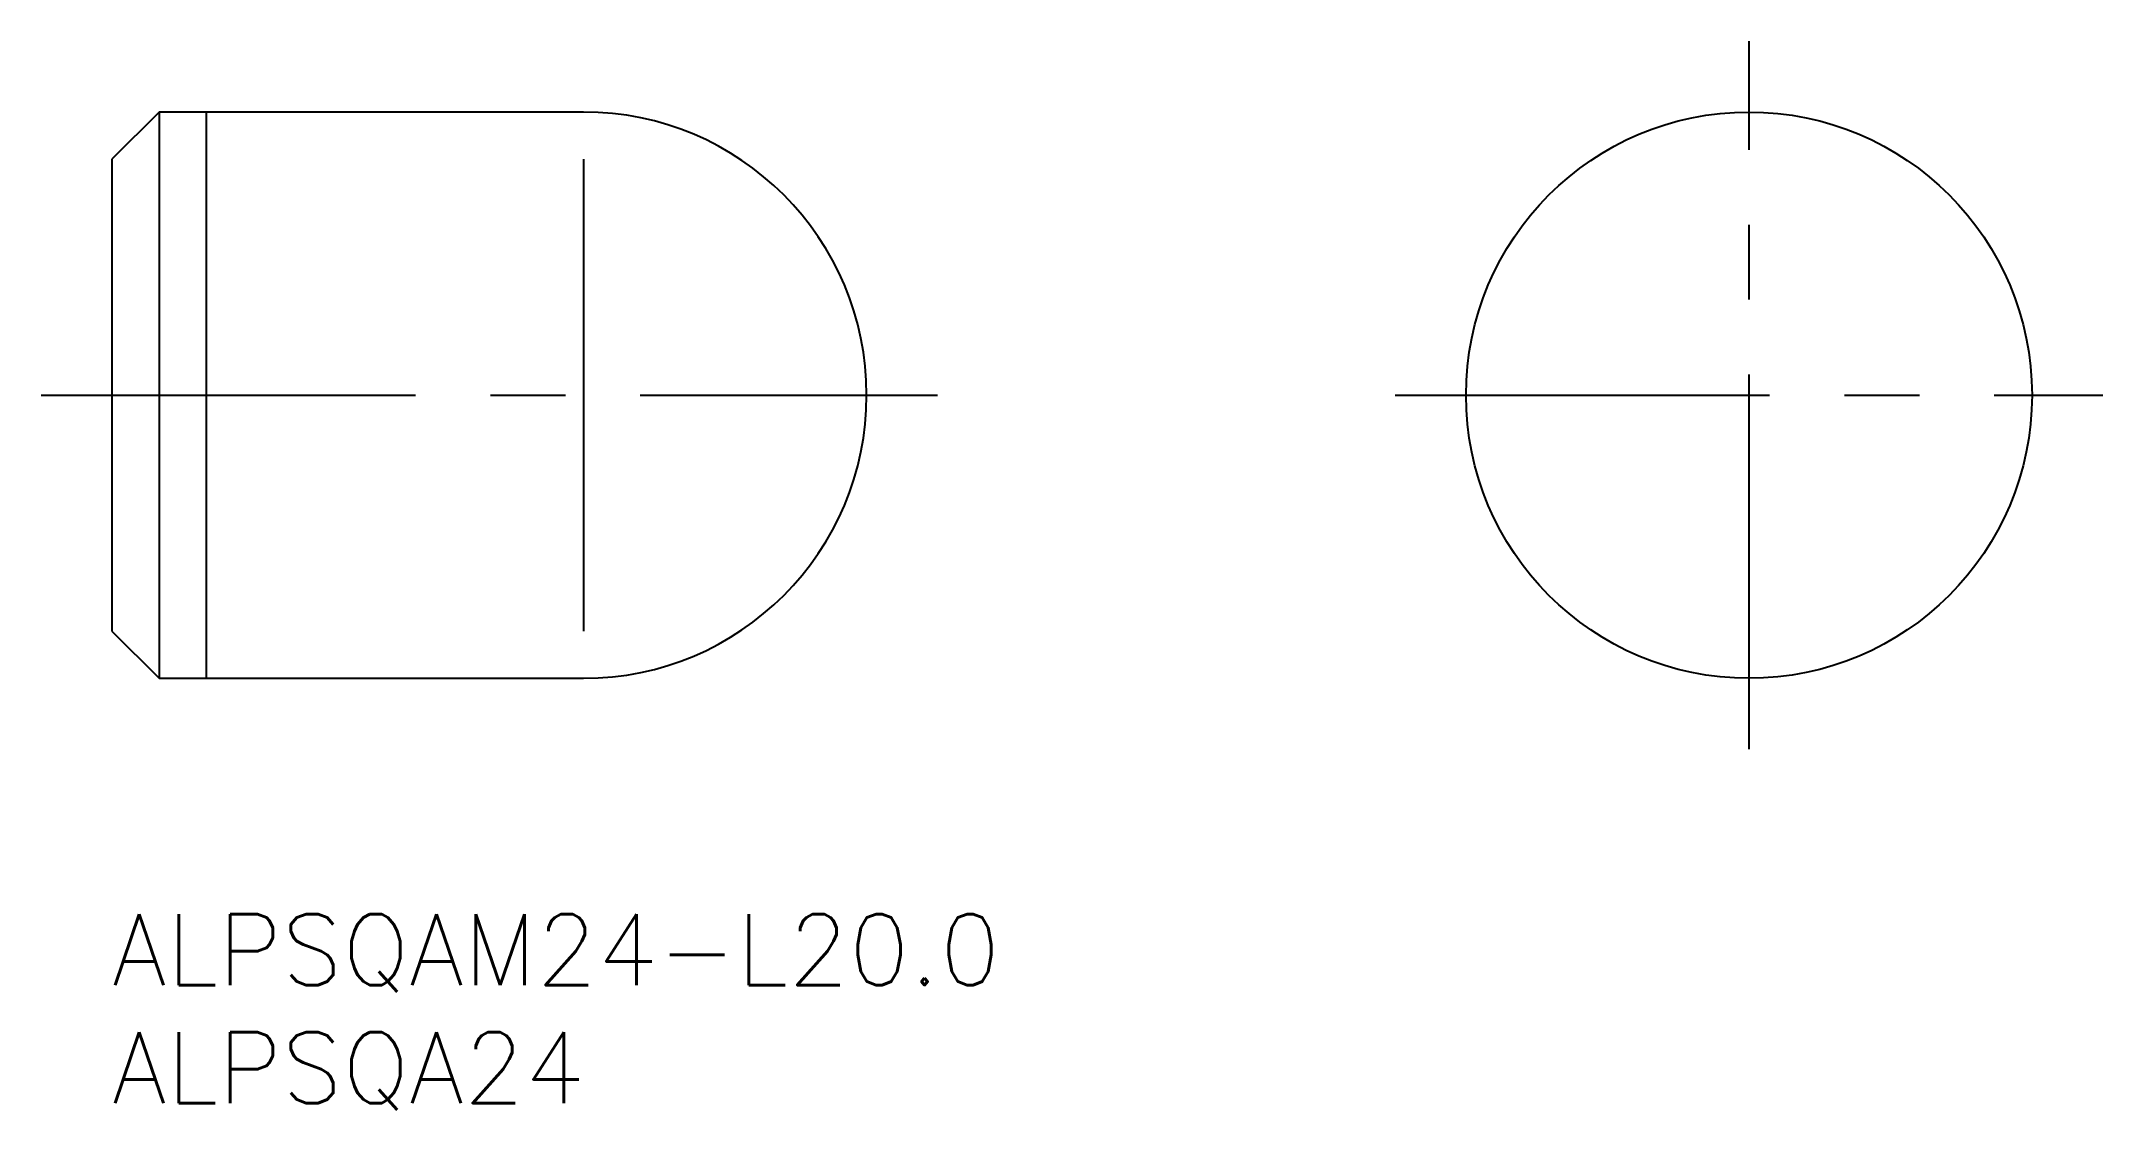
# Model space of a CAD drawing. Extents: x -3 to 84.4, y -8.3 to 37.
import ezdxf

# ---------------------------------------------------------------- set-up
doc = ezdxf.new("R2010")
doc.units = 0
doc.header["$LTSCALE"] = 0.5
doc.linetypes.add('CENTER', pattern=[50.8, 31.75, -6.35, 6.35, -6.35])
for name, color, linetype in [('MSM_CENTER', 1, 'CENTER'), ('MSM_CONTINUOUS', 7, 'CONTINUOUS'), ('MSM_NARROW', 5, 'CONTINUOUS'), ('MSM_PART_NUMBER', 7, 'CONTINUOUS')]:
    doc.layers.add(name, color=color, linetype=linetype)
doc.styles.get("Standard").update_dxf_attribs({"font": 'txt.shx', "height": 3, "bigfont": 'bigfont.shx'})

# ---------------------------------------------------------------- blocks, each defined once
blk = doc.blocks.new('*U9')
at = {"layer": 'MSM_PART_NUMBER'}
blk.add_text('ALPSQAM24-L20.0', height=3, dxfattribs=at).set_placement((0, -3))
blk = doc.blocks.new('*U10')
at = {"layer": 'MSM_PART_NUMBER'}
blk.add_text('ALPSQA24', height=3, dxfattribs=at).set_placement((0, -8))

msp = doc.modelspace()

# ---------------------------------------------------------------- linework, layer by layer
at = {"layer": 'MSM_CENTER'}
for p, q in [((69.415, 7), (69.415, 37)), ((-3, 22), (35, 22)), ((54.415, 22), (84.415, 22))]:
    msp.add_line(p, q, dxfattribs=at)
at = {"layer": 'MSM_CONTINUOUS'}
for p, q in [((2, 34), (0, 32)), ((20, 34), (2, 34)), ((2, 34), (2, 10)), ((0, 32), (0, 12)), ((0, 12), (2, 10)), ((2, 10), (20, 10))]:
    msp.add_line(p, q, dxfattribs=at)
msp.add_circle((69.415, 22), 12, dxfattribs=at)
msp.add_arc((20, 22), 12, 270, 90, dxfattribs=at)
at = {"layer": 'MSM_NARROW'}
for p, q in [((4, 34), (4, 10)), ((20, 32), (20, 12))]:
    msp.add_line(p, q, dxfattribs=at)

# ---------------------------------------------------------------- block references
at = {"layer": 'MSM_CONTINUOUS'}
for name in ['*U9', '*U10']:
    msp.add_blockref(name, (0, 0), dxfattribs=at)

doc.saveas('drawing.dxf')
